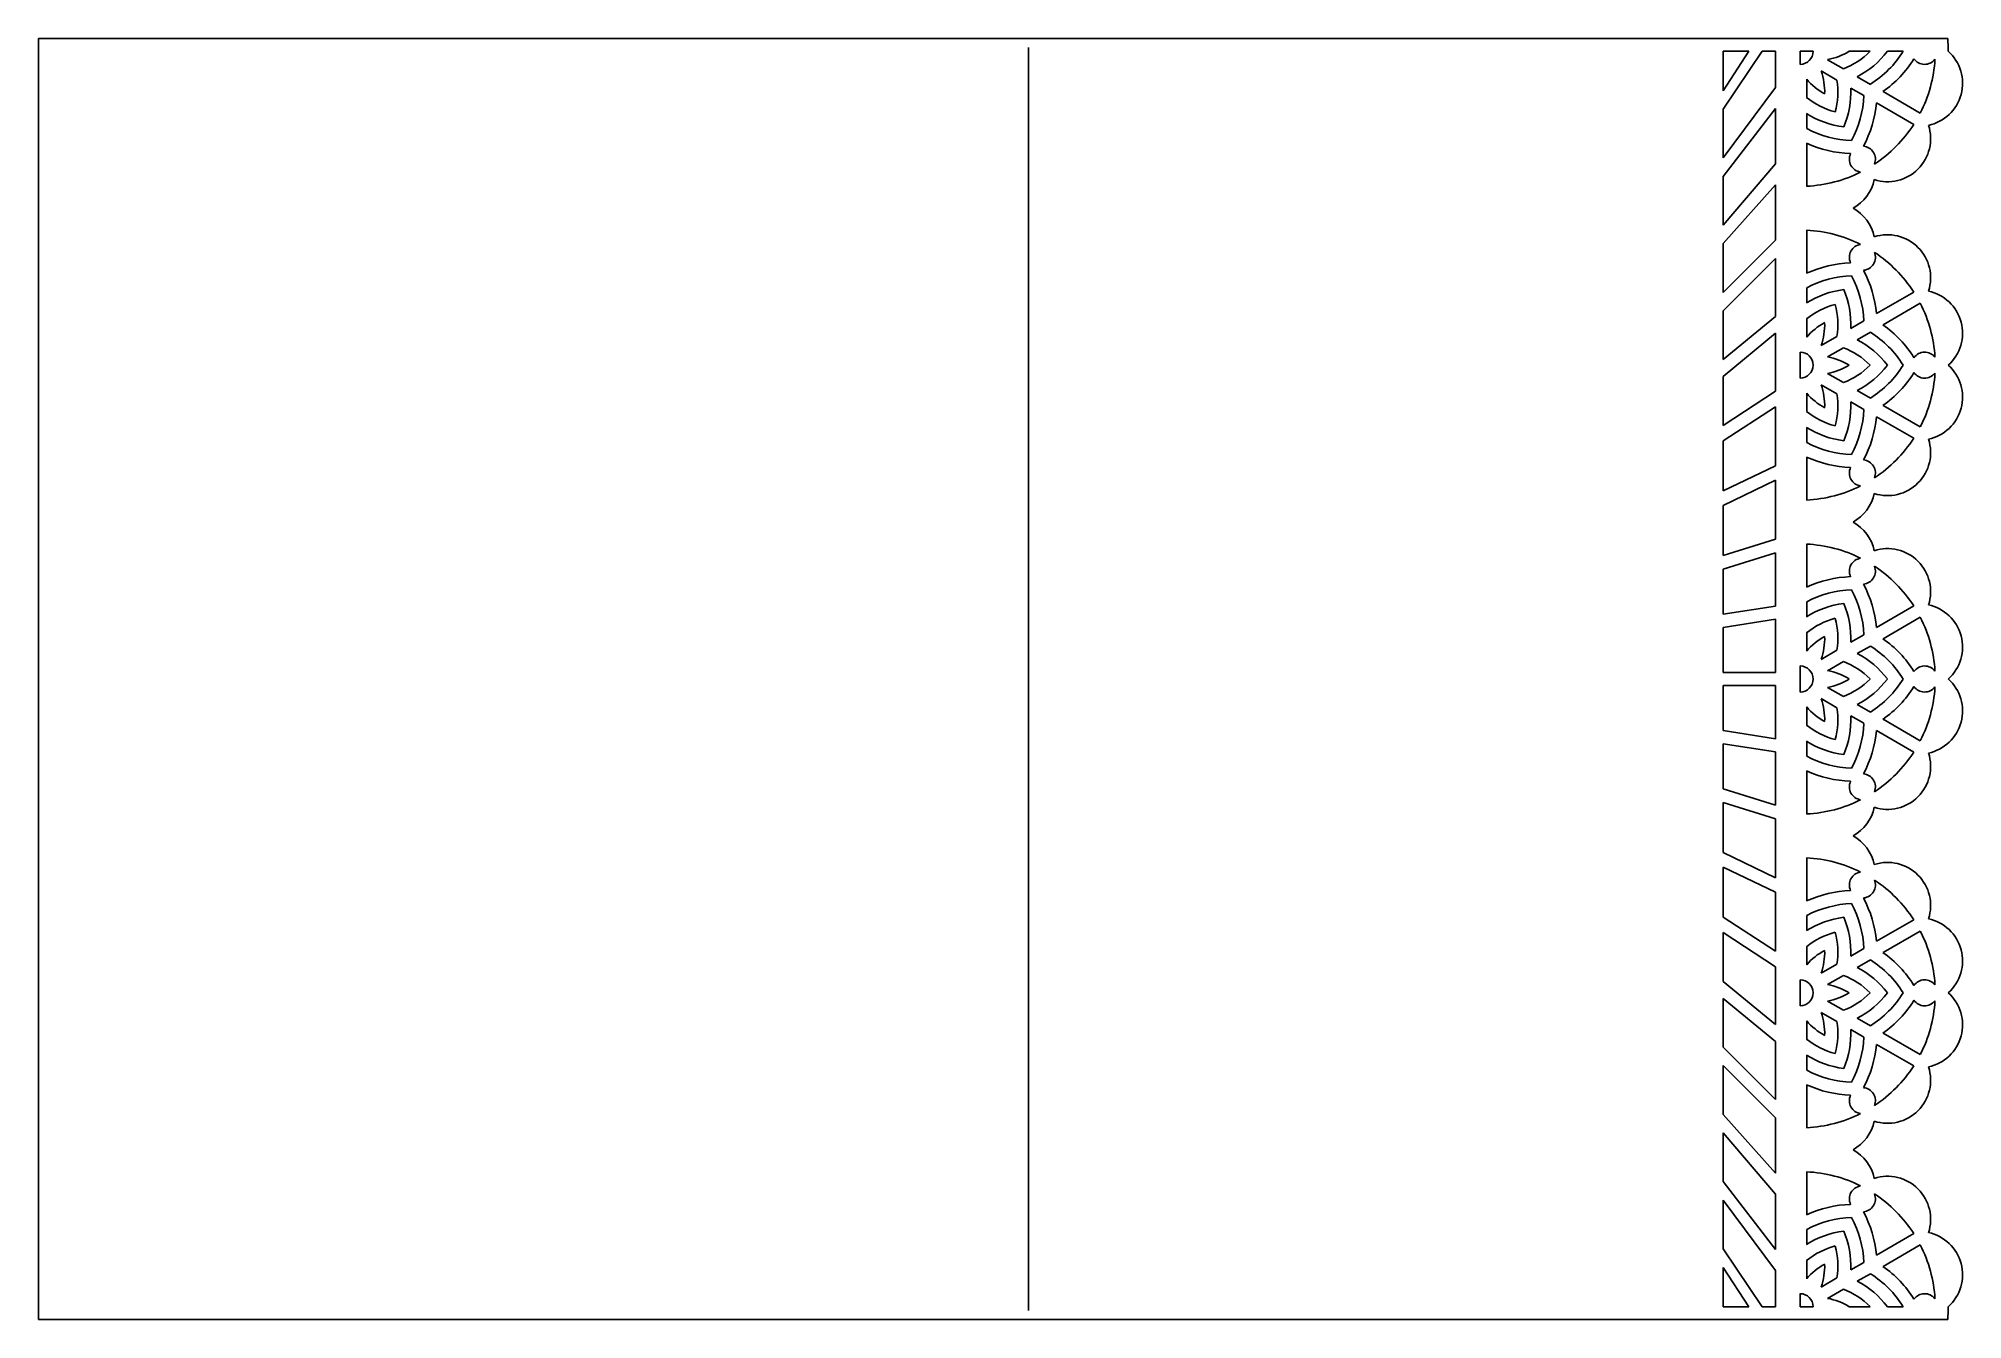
# Model space of a CAD drawing. Extents: x 25 to 235, y 33 to 173.
import ezdxf

# ---------------------------------------------------------------- set-up
doc = ezdxf.new("R2010")
doc.units = 0
doc.layers.get('0').update_dxf_attribs({"linetype": 'CONTINUOUS'})

msp = doc.modelspace()

# ---------------------------------------------------------------- linework, layer by layer
for p, q in [((233.46, 172.96), (25.28, 172.96)), ((25.28, 172.96), (25.28, 33.26)), ((133.23, 34.26), (133.23, 171.96)), ((208.96, 167.27), (208.96, 171.56)), ((211.78, 171.56), (208.96, 167.27)), ((208.96, 165.26), (213.24, 171.56)), ((211.78, 171.56), (208.96, 171.56)), ((214.66, 171.56), (213.24, 171.56)), ((214.66, 167.62), (214.66, 171.56)), ((217.36, 171.56), (217.36, 170.14)), ((218.79, 171.56), (217.36, 171.56)), ((220.36, 170.65), (222.08, 169.66)), ((225, 171.56), (222.72, 171.56)), ((228.6, 171.56), (226.88, 171.56)), ((218.08, 168.51), (218.08, 166.53)), ((219.65, 169.42), (221.37, 168.43)), ((225.02, 167.96), (223.59, 168.79)), ((214.66, 167.62), (208.96, 159.94)), ((222.88, 167.55), (224.31, 166.73)), ((225.68, 165.94), (229.75, 163.59)), ((226.4, 167.17), (230.46, 164.82)), ((208.96, 157.92), (214.66, 165.33)), ((208.96, 159.94), (208.96, 165.26)), ((214.66, 159.29), (214.66, 165.33)), ((218.08, 163.13), (218.08, 164.78)), ((218.08, 161.54), (218.08, 156.85)), ((214.66, 159.29), (208.96, 152.61)), ((208.96, 152.61), (208.96, 157.92)), ((208.96, 150.59), (214.66, 157.01)), ((214.66, 150.97), (214.66, 157.01)), ((218.08, 147.36), (218.08, 152.05)), ((214.66, 150.97), (208.96, 145.27)), ((208.96, 145.27), (208.96, 150.59)), ((214.66, 148.96), (208.96, 143.26)), ((214.66, 142.65), (214.66, 148.96)), ((218.08, 144.12), (218.08, 145.77)), ((225.68, 142.96), (229.75, 145.31)), ((208.96, 137.94), (208.96, 143.26)), ((226.4, 141.73), (230.46, 144.08)), ((208.96, 137.94), (214.66, 142.65)), ((208.96, 136.09), (214.66, 140.81)), ((214.66, 134.5), (214.66, 140.81)), ((218.08, 140.39), (218.08, 142.37)), ((224.31, 142.17), (222.88, 141.35)), ((223.59, 140.11), (225.02, 140.94)), ((217.36, 138.76), (217.36, 135.91)), ((219.65, 139.48), (221.37, 140.47)), ((220.36, 138.25), (222.08, 139.24)), ((220.36, 136.43), (222.08, 135.44)), ((208.96, 130.77), (208.96, 136.09)), ((208.96, 130.77), (214.66, 134.5)), ((218.08, 134.28), (218.08, 132.31)), ((219.65, 135.19), (221.37, 134.2)), ((225.02, 133.74), (223.59, 134.56)), ((208.96, 129.07), (214.66, 132.8)), ((214.66, 126.37), (214.66, 132.8)), ((222.88, 133.33), (224.31, 132.5)), ((226.4, 132.94), (230.46, 130.6)), ((218.08, 128.91), (218.08, 130.55)), ((225.68, 131.71), (229.75, 129.36)), ((208.96, 123.62), (208.96, 129.07)), ((208.96, 123.62), (214.66, 126.37)), ((218.08, 127.32), (218.08, 122.62)), ((208.96, 122.04), (214.66, 124.78)), ((214.66, 118.35), (214.66, 124.78)), ((208.96, 116.59), (208.96, 122.04)), ((208.96, 116.59), (214.66, 118.35)), ((218.08, 113.13), (218.08, 117.82)), ((208.96, 115.1), (214.66, 116.86)), ((214.66, 111.06), (214.66, 116.86)), ((208.96, 110.18), (208.96, 115.1)), ((218.08, 109.9), (218.08, 111.54)), ((214.66, 111.06), (208.96, 110.18)), ((214.66, 109.62), (208.96, 108.74)), ((214.66, 103.82), (214.66, 109.62)), ((225.68, 108.74), (229.75, 111.08)), ((226.4, 107.5), (230.46, 109.85)), ((208.96, 103.82), (208.96, 108.74)), ((218.08, 106.16), (218.08, 108.14)), ((224.31, 107.94), (222.88, 107.12)), ((219.65, 105.25), (221.37, 106.24)), ((220.36, 104.02), (222.08, 105.01)), ((223.59, 105.89), (225.02, 106.71)), ((208.96, 103.82), (214.66, 103.82)), ((217.36, 104.54), (217.36, 101.69)), ((208.96, 102.4), (214.66, 102.4)), ((208.96, 102.4), (208.96, 97.48)), ((214.66, 102.4), (214.66, 96.6)), ((219.65, 100.97), (221.37, 99.98)), ((220.36, 102.2), (222.08, 101.21)), ((218.08, 100.06), (218.08, 98.08)), ((222.88, 99.1), (224.31, 98.28)), ((225.02, 99.51), (223.59, 100.34)), ((226.4, 98.72), (230.46, 96.37)), ((214.66, 96.6), (208.96, 97.48)), ((225.68, 97.49), (229.75, 95.14)), ((214.66, 95.16), (208.96, 96.04)), ((208.96, 96.04), (208.96, 91.13)), ((214.66, 95.16), (214.66, 89.37)), ((218.08, 94.68), (218.08, 96.33)), ((218.08, 93.09), (218.08, 88.4)), ((208.96, 91.13), (214.66, 89.37)), ((208.96, 89.64), (214.66, 87.87)), ((208.96, 89.64), (208.96, 84.18)), ((214.66, 87.87), (214.66, 81.44)), ((208.96, 84.18), (214.66, 81.44)), ((208.96, 82.6), (214.66, 79.86)), ((208.96, 82.6), (208.96, 77.15)), ((218.08, 78.91), (218.08, 83.6)), ((214.66, 79.86), (214.66, 73.42)), ((208.96, 77.15), (214.66, 73.42)), ((218.08, 75.67), (218.08, 77.32)), ((225.68, 74.51), (229.75, 76.86)), ((226.4, 73.28), (230.46, 75.63)), ((208.96, 75.45), (214.66, 71.72)), ((208.96, 75.45), (208.96, 70.13)), ((218.08, 71.94), (218.08, 73.92)), ((224.31, 73.72), (222.88, 72.89)), ((214.66, 71.72), (214.66, 65.42)), ((219.65, 71.03), (221.37, 72.02)), ((223.59, 71.66), (225.02, 72.49)), ((208.96, 70.13), (214.66, 65.42)), ((217.36, 70.31), (217.36, 67.46)), ((220.36, 69.8), (222.08, 70.79)), ((208.96, 68.28), (214.66, 63.57)), ((208.96, 68.28), (208.96, 62.96)), ((220.36, 67.98), (222.08, 66.99)), ((218.08, 65.83), (218.08, 63.85)), ((219.65, 66.74), (221.37, 65.75)), ((225.02, 65.29), (223.59, 66.11)), ((214.66, 57.27), (208.96, 62.96)), ((214.66, 63.57), (214.66, 57.27)), ((222.88, 64.88), (224.31, 64.05)), ((225.68, 63.26), (229.75, 60.91)), ((226.4, 64.49), (230.46, 62.15)), ((214.66, 55.25), (208.96, 60.95)), ((208.96, 60.95), (208.96, 55.63)), ((218.08, 60.46), (218.08, 62.1)), ((218.08, 58.87), (218.08, 54.17)), ((208.96, 55.63), (214.66, 49.22)), ((214.66, 55.25), (214.66, 49.22)), ((208.96, 53.62), (208.96, 48.3)), ((214.66, 46.93), (208.96, 53.62)), ((208.96, 48.3), (214.66, 40.89)), ((218.08, 44.68), (218.08, 49.37)), ((208.96, 46.28), (208.96, 40.97)), ((214.66, 38.61), (208.96, 46.28)), ((214.66, 46.93), (214.66, 40.89)), ((218.08, 43.09), (218.08, 41.45)), ((225.68, 40.29), (229.75, 42.63)), ((208.96, 40.97), (213.24, 34.66)), ((226.4, 39.05), (230.46, 41.4)), ((208.96, 38.95), (208.96, 34.66)), ((211.78, 34.66), (208.96, 38.95)), ((214.66, 38.61), (214.66, 34.66)), ((218.08, 37.71), (218.08, 39.69)), ((219.65, 36.8), (221.37, 37.79)), ((222.88, 38.67), (224.31, 39.49)), ((225.02, 38.26), (223.59, 37.44)), ((217.36, 34.66), (217.36, 36.09)), ((220.36, 35.57), (222.08, 36.56)), ((211.78, 34.66), (208.96, 34.66)), ((214.66, 34.66), (213.24, 34.66)), ((218.79, 34.66), (217.36, 34.66)), ((225, 34.66), (222.72, 34.66)), ((228.6, 34.66), (226.88, 34.66)), ((25.28, 33.26), (233.46, 33.26))]:
    msp.add_line(p, q)
for centre, radius, start, end in [((217.36, 171.56), 16.15, 0, 4.9709), ((217.36, 171.56), 1.42, 270, 0), ((219.09, 177.45), 6.91, 280.618, 301.6552), ((219.09, 177.45), 8.34, 290.9957, 315.1067), ((219.09, 177.45), 9.76, 297.4837, 322.9294), ((219.09, 177.45), 11.18, 302.0248, 328.2618), ((219.09, 177.45), 12.61, 305.4112, 327.9143), ((230.94, 171.56), 1.42, 214.8631, 322.3121), ((217.36, 171.56), 14.73, 332.7708, 356.6114), ((230.37, 168.08), 4.7, 282.0638, 47.9362), ((223.32, 173.01), 6.91, 220.618, 241.6552), ((213.13, 167.12), 6.91, 358.3448, 19.382), ((213.13, 167.12), 8.34, 344.8933, 9.0043), ((223.32, 173.01), 8.34, 230.9957, 255.1067), ((213.13, 167.12), 9.76, 337.0706, 2.5163), ((213.13, 167.12), 11.18, 331.7382, 357.9752), ((213.13, 167.12), 12.61, 332.0857, 354.5888), ((223.32, 173.01), 9.76, 237.4837, 262.9294), ((223.32, 173.01), 11.18, 242.0248, 268.2618), ((223.32, 173.01), 12.61, 245.4112, 267.9143), ((226.89, 162.04), 4.7, 252.0638, 17.9362), ((217.36, 171.56), 14.73, 303.3886, 327.2292), ((224.15, 159.8), 1.42, 154.8631, 262.3121), ((224.15, 159.8), 1.42, 337.6879, 85.1369), ((217.36, 171.56), 14.73, 272.7708, 296.6114), ((220.85, 158.55), 4.7, 299.079, 347.9362), ((220.85, 150.35), 4.7, 12.0638, 60.921), ((217.36, 137.34), 14.73, 63.3886, 87.2292), ((226.89, 146.86), 4.7, 342.0638, 107.9362), ((224.15, 149.1), 1.42, 97.6879, 205.1369), ((224.15, 149.1), 1.42, 274.8631, 22.3121), ((217.36, 137.34), 14.73, 32.7708, 56.6114), ((223.32, 135.89), 12.61, 92.0857, 114.5888), ((223.32, 135.89), 11.18, 91.7382, 117.9752), ((213.13, 141.77), 11.18, 2.0248, 28.2618), ((213.13, 141.77), 12.61, 5.4112, 27.9143), ((223.32, 135.89), 9.76, 97.0706, 122.5163), ((213.13, 141.77), 9.76, 357.4837, 22.9294), ((230.37, 140.82), 4.7, 312.0638, 77.9362), ((223.32, 135.89), 8.34, 104.8933, 129.0043), ((213.13, 141.77), 8.34, 350.9957, 15.1067), ((217.36, 137.34), 14.73, 3.3886, 27.2292), ((223.32, 135.89), 6.91, 118.3448, 139.382), ((213.13, 141.77), 6.91, 340.618, 1.6552), ((219.09, 131.45), 11.18, 31.7382, 57.9752), ((219.09, 131.45), 12.61, 32.0857, 54.5888), ((217.36, 137.34), 1.42, 270, 90), ((219.09, 131.45), 8.34, 44.8933, 69.0043), ((219.09, 131.45), 9.76, 37.0706, 62.5163), ((230.94, 137.34), 1.42, 37.6879, 145.1369), ((219.09, 131.45), 6.91, 58.3448, 79.382), ((219.09, 143.22), 6.91, 280.618, 301.6552), ((219.09, 143.22), 8.34, 290.9957, 315.1067), ((219.09, 143.22), 9.76, 297.4837, 322.9294), ((219.09, 143.22), 11.18, 302.0248, 328.2618), ((219.09, 143.22), 12.61, 305.4112, 327.9143), ((230.94, 137.34), 1.42, 214.8631, 322.3121), ((217.36, 137.34), 14.73, 332.7708, 356.6114), ((230.37, 133.85), 4.7, 282.0638, 47.9362), ((223.32, 138.78), 6.91, 220.618, 241.6552), ((213.13, 132.9), 6.91, 358.3448, 19.382), ((223.32, 138.78), 8.34, 230.9957, 255.1067), ((213.13, 132.9), 8.34, 344.8933, 9.0043), ((213.13, 132.9), 9.76, 337.0706, 2.5163), ((213.13, 132.9), 11.18, 331.7382, 357.9752), ((223.32, 138.78), 9.76, 237.4837, 262.9294), ((213.13, 132.9), 12.61, 332.0857, 354.5888), ((223.32, 138.78), 11.18, 242.0248, 268.2618), ((226.89, 127.81), 4.7, 252.0638, 17.9362), ((217.36, 137.34), 14.73, 303.3886, 327.2292), ((223.32, 138.78), 12.61, 245.4112, 267.9143), ((224.15, 125.58), 1.42, 154.8631, 262.3121), ((224.15, 125.58), 1.42, 337.6879, 85.1369), ((217.36, 137.34), 14.73, 272.7708, 296.6114), ((220.85, 124.33), 4.7, 299.079, 347.9362), ((220.85, 116.12), 4.7, 12.0638, 60.921), ((217.36, 103.11), 14.73, 63.3886, 87.2292), ((224.15, 114.87), 1.42, 97.6879, 205.1369), ((224.15, 114.87), 1.42, 274.8631, 22.3121), ((226.89, 112.63), 4.7, 342.0638, 107.9362), ((217.36, 103.11), 14.73, 32.7708, 56.6114), ((223.32, 101.67), 12.61, 92.0857, 114.5888), ((213.13, 107.55), 12.61, 5.4112, 27.9143), ((223.32, 101.67), 11.18, 91.7382, 117.9752), ((223.32, 101.67), 9.76, 97.0706, 122.5163), ((213.13, 107.55), 9.76, 357.4837, 22.9294), ((213.13, 107.55), 11.18, 2.0248, 28.2618), ((230.37, 106.6), 4.7, 312.0638, 77.9362), ((223.32, 101.67), 8.34, 104.8933, 129.0043), ((213.13, 107.55), 8.34, 350.9957, 15.1067), ((217.36, 103.11), 14.73, 3.3886, 27.2292), ((223.32, 101.67), 6.91, 118.3448, 139.382), ((213.13, 107.55), 6.91, 340.618, 1.6552), ((219.09, 97.23), 12.61, 32.0857, 54.5888), ((219.09, 97.23), 8.34, 44.8933, 69.0043), ((219.09, 97.23), 9.76, 37.0706, 62.5163), ((219.09, 97.23), 11.18, 31.7382, 57.9752), ((217.36, 103.11), 1.42, 270, 90), ((219.09, 97.23), 6.91, 58.3448, 79.382), ((219.09, 108.99), 6.91, 280.618, 301.6552), ((219.09, 108.99), 8.34, 290.9957, 315.1067), ((219.09, 108.99), 9.76, 297.4837, 322.9294), ((219.09, 108.99), 11.18, 302.0248, 328.2618), ((230.94, 103.11), 1.42, 37.6879, 145.1369), ((230.37, 99.63), 4.7, 282.0638, 47.9362), ((213.13, 98.67), 6.91, 358.3448, 19.382), ((219.09, 108.99), 12.61, 305.4112, 327.9143), ((230.94, 103.11), 1.42, 214.8631, 322.3121), ((217.36, 103.11), 14.73, 332.7708, 356.6114), ((223.32, 104.56), 6.91, 220.618, 241.6552), ((213.13, 98.67), 8.34, 344.8933, 9.0043), ((213.13, 98.67), 9.76, 337.0706, 2.5163), ((223.32, 104.56), 8.34, 230.9957, 255.1067), ((213.13, 98.67), 11.18, 331.7382, 357.9752), ((213.13, 98.67), 12.61, 332.0857, 354.5888), ((223.32, 104.56), 9.76, 237.4837, 262.9294), ((223.32, 104.56), 11.18, 242.0248, 268.2618), ((226.89, 93.59), 4.7, 252.0638, 17.9362), ((217.36, 103.11), 14.73, 303.3886, 327.2292), ((223.32, 104.56), 12.61, 245.4112, 267.9143), ((224.15, 91.35), 1.42, 337.6879, 85.1369), ((224.15, 91.35), 1.42, 154.8631, 262.3121), ((217.36, 103.11), 14.73, 272.7708, 296.6114), ((220.85, 90.1), 4.7, 299.079, 347.9362), ((220.85, 81.9), 4.7, 12.0638, 60.921), ((217.36, 68.89), 14.73, 63.3886, 87.2292), ((224.15, 80.65), 1.42, 97.6879, 205.1369), ((226.89, 78.41), 4.7, 342.0638, 107.9362), ((223.32, 67.44), 12.61, 92.0857, 114.5888), ((224.15, 80.65), 1.42, 274.8631, 22.3121), ((217.36, 68.89), 14.73, 32.7708, 56.6114), ((223.32, 67.44), 11.18, 91.7382, 117.9752), ((213.13, 73.32), 11.18, 2.0248, 28.2618), ((213.13, 73.32), 12.61, 5.4112, 27.9143), ((223.32, 67.44), 9.76, 97.0706, 122.5163), ((213.13, 73.32), 9.76, 357.4837, 22.9294), ((217.36, 68.89), 14.73, 3.3886, 27.2292), ((230.37, 72.37), 4.7, 312.0638, 77.9362), ((223.32, 67.44), 8.34, 104.8933, 129.0043), ((223.32, 67.44), 6.91, 118.3448, 139.382), ((213.13, 73.32), 6.91, 340.618, 1.6552), ((213.13, 73.32), 8.34, 350.9957, 15.1067), ((219.09, 63), 9.76, 37.0706, 62.5163), ((219.09, 63), 11.18, 31.7382, 57.9752), ((219.09, 63), 12.61, 32.0857, 54.5888), ((217.36, 68.89), 1.42, 270, 90), ((219.09, 63), 6.91, 58.3448, 79.382), ((219.09, 63), 8.34, 44.8933, 69.0043), ((230.94, 68.89), 1.42, 37.6879, 145.1369), ((219.09, 74.77), 6.91, 280.618, 301.6552), ((219.09, 74.77), 8.34, 290.9957, 315.1067), ((219.09, 74.77), 9.76, 297.4837, 322.9294), ((219.09, 74.77), 11.18, 302.0248, 328.2618), ((219.09, 74.77), 12.61, 305.4112, 327.9143), ((230.94, 68.89), 1.42, 214.8631, 322.3121), ((217.36, 68.89), 14.73, 332.7708, 356.6114), ((230.37, 65.4), 4.7, 282.0638, 47.9362), ((223.32, 70.33), 6.91, 220.618, 241.6552), ((213.13, 64.45), 6.91, 358.3448, 19.382), ((213.13, 64.45), 8.34, 344.8933, 9.0043), ((223.32, 70.33), 8.34, 230.9957, 255.1067), ((213.13, 64.45), 9.76, 337.0706, 2.5163), ((213.13, 64.45), 11.18, 331.7382, 357.9752), ((213.13, 64.45), 12.61, 332.0857, 354.5888), ((223.32, 70.33), 9.76, 237.4837, 262.9294), ((217.36, 68.89), 14.73, 303.3886, 327.2292), ((223.32, 70.33), 11.18, 242.0248, 268.2618), ((223.32, 70.33), 12.61, 245.4112, 267.9143), ((226.89, 59.36), 4.7, 252.0638, 17.9362), ((224.15, 57.13), 1.42, 154.8631, 262.3121), ((224.15, 57.13), 1.42, 337.6879, 85.1369), ((217.36, 68.89), 14.73, 272.7708, 296.6114), ((220.85, 55.88), 4.7, 299.079, 347.9362), ((220.85, 47.67), 4.7, 12.0638, 60.921), ((217.36, 34.66), 14.73, 63.3886, 87.2292), ((226.89, 44.18), 4.7, 342.0638, 107.9362), ((224.15, 46.42), 1.42, 97.6879, 205.1369), ((224.15, 46.42), 1.42, 274.8631, 22.3121), ((217.36, 34.66), 14.73, 32.7708, 56.6114), ((223.32, 33.22), 12.61, 92.0857, 114.5888), ((223.32, 33.22), 11.18, 91.7382, 117.9752), ((213.13, 39.1), 11.18, 2.0248, 28.2618), ((213.13, 39.1), 12.61, 5.4112, 27.9143), ((223.32, 33.22), 9.76, 97.0706, 122.5163), ((213.13, 39.1), 9.76, 357.4837, 22.9294), ((230.37, 38.15), 4.7, 312.0638, 77.9362), ((223.32, 33.22), 8.34, 104.8933, 129.0043), ((213.13, 39.1), 8.34, 350.9957, 15.1067), ((217.36, 34.66), 14.73, 3.3886, 27.2292), ((223.32, 33.22), 6.91, 118.3448, 139.382), ((213.13, 39.1), 6.91, 340.618, 1.6552), ((219.09, 28.78), 11.18, 31.7382, 57.9752), ((219.09, 28.78), 12.61, 32.0857, 54.5888), ((217.36, 34.66), 1.42, 360, 90), ((219.09, 28.78), 8.34, 44.8933, 69.0043), ((219.09, 28.78), 9.76, 37.0706, 62.5163), ((230.94, 34.66), 1.42, 37.6879, 145.1369), ((219.09, 28.78), 6.91, 58.3448, 79.382), ((217.36, 34.66), 16.15, 355.0292, 0)]:
    msp.add_arc(centre, radius, start, end)

doc.saveas('drawing.dxf')
